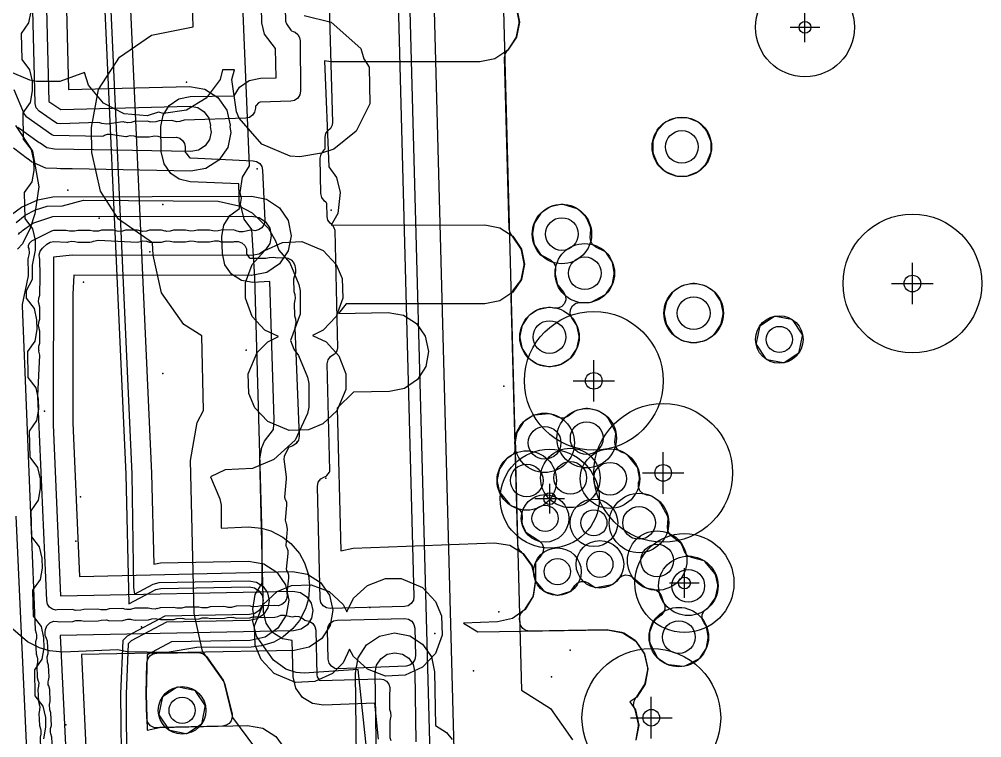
# Model space of a CAD drawing. Header units: metres. Extents: x 17722 to 17999, y 13535 to 15917.
# Drawn here: x 17825.21 to 17873.79, y 14953.08 to 14989.36 of the extents above; entities that cross this region are included whole.
import ezdxf

# ---------------------------------------------------------------- set-up
doc = ezdxf.new("R2010")
doc.units = ezdxf.units.M
for name, color, linetype in [('AI_GREENING_ALLOWED_ZONE', 4, 'Continuous'), ('AI_GREENING_EXCLUSIONS', 1, 'Continuous'), ('AI_GREENING_LAWN', 82, 'Continuous'), ('AI_GREENING_REJECTED', 6, 'Continuous'), ('AI_GREENING_SHRUBS', 92, 'Continuous'), ('AI_GREENING_TREES', 3, 'Continuous')]:
    doc.layers.add(name, color=color, linetype=linetype)

# ---------------------------------------------------------------- blocks, each defined once
blk = doc.blocks.new('AI_TREE')
for p, q in [((0, -0.3), (0, 0.3)), ((-0.3, 0), (0.3, 0))]:
    blk.add_line(p, q)
for radius in [1, 0.12]:
    blk.add_circle((0, 0), radius)
blk = doc.blocks.new('AI_SHRUB')
for radius in [1, 0.55]:
    blk.add_circle((0, 0), radius)

msp = doc.modelspace()

# ---------------------------------------------------------------- linework, layer by layer
at = {"layer": 'AI_GREENING_ALLOWED_ZONE'}
msp.add_lwpolyline([(17856.342, 14953.001), (17856.464, 14953.672), (17856.463, 14953.769), (17856.32, 14954.435), (17856.262, 14954.569), (17856.271, 14954.573), (17856.219, 14954.705), (17856.238, 14954.931), (17856.355, 14955.126), (17856.401, 14955.174), (17856.771, 14955.747), (17856.807, 14955.836), (17856.93, 14956.507), (17856.928, 14956.604), (17856.785, 14957.27), (17856.747, 14957.359), (17856.359, 14957.92), (17856.29, 14957.987), (17855.717, 14958.357), (17855.627, 14958.393), (17854.932, 14958.52), (17854.884, 14958.524), (17850.977, 14958.465), (17850.786, 14958.499), (17850.623, 14958.604), (17850.512, 14958.762), (17850.469, 14958.951), (17850.465, 14959.096), (17850.517, 14959.331), (17850.672, 14959.515), (17850.701, 14959.536), (17850.766, 14959.606), (17851.124, 14960.187), (17851.158, 14960.277), (17851.266, 14960.951), (17851.262, 14961.047), (17851.104, 14961.711), (17851.064, 14961.798), (17850.665, 14962.351), (17850.558, 14962.45), (17850.558, 14962.45), (17850.479, 14962.519), (17850.397, 14962.662), (17850.366, 14962.823), (17850.031, 14975.335), (17850.054, 14975.499), (17850.129, 14975.646), (17850.52, 14976.174), (17850.563, 14976.272), (17850.695, 14976.935), (17850.695, 14977.032), (17850.562, 14977.701), (17850.525, 14977.79), (17850.146, 14978.357), (17850.086, 14978.417), (17849.981, 14978.573), (17849.94, 14978.757), (17849.709, 14987.426), (17849.744, 14987.625), (17849.855, 14987.793), (17849.896, 14987.835), (17850.275, 14988.402), (17850.312, 14988.491), (17850.445, 14989.16), (17850.445, 14989.256), (17850.312, 14989.925)], dxfattribs=at)
msp.add_lwpolyline([(17831.656, 14956.87), (17831.697, 14957.055), (17831.804, 14957.211), (17831.962, 14957.317), (17832.147, 14957.356), (17834.24, 14957.394), (17834.475, 14957.34), (17834.658, 14957.182), (17835.501, 14955.984), (17835.577, 14955.815), (17835.949, 14954.292), (17835.96, 14954.114), (17835.908, 14953.944), (17835.801, 14953.803), (17835.65, 14953.709), (17835.476, 14953.673), (17832.313, 14953.595), (17832.269, 14953.59), (17832.247, 14953.586), (17832.031, 14953.589), (17831.836, 14953.684), (17831.7, 14953.852), (17831.647, 14954.062), (17831.614, 14955.291), (17831.614, 14955.318), (17831.656, 14956.87)], close=True, dxfattribs=at)
at = {"layer": 'AI_GREENING_EXCLUSIONS'}
for points in [[(17826.305, 15001.25), (17826.706, 14985.211), (17827.306, 14984.797), (17833.835, 14984.961), (17834.22, 14984.894), (17834.549, 14984.686), (17834.774, 14984.367), (17834.86, 14983.986), (17834.848, 14983.917), (17834.894, 14983.662), (17834.812, 14983.28), (17834.59, 14982.959), (17834.262, 14982.748), (17833.878, 14982.678), (17826.981, 14982.789), (17826.6, 14982.872), (17826.272, 14983.099), (17826.208, 14983.124), (17825.138, 14983.887)], [(17827.319, 15000.672), (17827.691, 14985.807), (17833.81, 14985.961), (17834.579, 14985.828), (17835.238, 14985.41), (17835.688, 14984.773), (17835.859, 14984.011), (17835.844, 14983.921), (17835.894, 14983.645), (17835.729, 14982.883), (17835.285, 14982.241), (17834.63, 14981.818), (17833.862, 14981.678), (17827.88, 14981.811), (17827.29, 14981.796), (17827.105, 14981.828), (17826.548, 14981.84), (17825.836, 14982.161), (17825.642, 14982.303), (17825.627, 14982.31), (17824.913, 14982.839)], [(17829.161, 14997.956), (17830.594, 14966.369), (17830.743, 14959.842), (17832.096, 14960.559), (17832.363, 14960.618), (17836.808, 14960.699), (17837.077, 14960.65), (17837.306, 14960.503), (17837.462, 14960.279), (17837.52, 14960.012), (17837.472, 14959.743), (17837.325, 14959.513), (17837.1, 14959.357), (17836.833, 14959.299), (17832.556, 14959.221), (17830.654, 14958.208), (17830.445, 14957.996), (17830.313, 14955.305), (17830.364, 14950.817)], [(17829.461, 14997.969), (17830.894, 14966.382), (17830.975, 14960.667), (17831.032, 14960.335), (17831.976, 14960.834), (17832.279, 14960.913), (17836.802, 14960.999), (17837.186, 14960.93), (17837.515, 14960.719), (17837.737, 14960.399), (17837.82, 14960.017), (17837.751, 14959.633), (17837.541, 14959.305), (17837.22, 14959.082), (17836.839, 14958.999), (17832.634, 14958.922), (17830.854, 14957.975), (17830.706, 14957.819), (17830.613, 14955.305), (17830.629, 14951.441)], [(17830.46, 14998.01), (17831.893, 14966.426), (17831.998, 14961.853), (17832.339, 14961.917), (17836.784, 14961.999), (17837.552, 14961.86), (17838.209, 14961.439), (17838.654, 14960.798), (17838.82, 14960.036), (17838.682, 14959.268), (17838.26, 14958.611), (17837.62, 14958.166), (17836.857, 14957.999), (17832.892, 14957.927), (17831.667, 14957.275), (17831.613, 14955.304), (17831.663, 14953.466), (17832.291, 14953.595), (17836.736, 14953.704), (17837.504, 14953.571), (17838.164, 14953.153), (17838.613, 14952.515)], [(17845.958, 14996.746), (17847.14, 14952.489)], [(17849.458, 14996.813), (17850.562, 14955.491), (17852.015, 14954.567), (17853.135, 14952.969)], [(17843.347, 14953.012), (17843.155, 14954.831), (17840.563, 14954.719), (17840.013, 14954.809), (17839.513, 14955.113), (17839.167, 14955.585), (17839.028, 14956.154), (17838.984, 14957.998), (17838.495, 14958.083), (17838, 14958.396), (17837.664, 14958.875), (17837.536, 14959.446), (17837.351, 14967.166), (17837.451, 14967.743), (17837.592, 14968.055), (17838.037, 14968.642), (17838.07, 14969.138), (17837.858, 14976.118), (17836.996, 14976.071), (17836.42, 14976.171), (17835.925, 14976.485), (17835.589, 14976.963), (17835.461, 14977.535), (17835.431, 14978.385), (17835.531, 14978.961), (17835.845, 14979.456), (17836.328, 14979.793), (17836.298, 14981.042), (17833.843, 14981.145), (17833.274, 14981.283), (17832.856, 14981.571), (17832.526, 14982.054), (17832.526, 14982.054), (17832.379, 14982.684), (17832.36, 14983.938), (17832.466, 14984.514), (17832.783, 14985.006), (17833.265, 14985.338), (17833.837, 14985.461), (17836.06, 14985.495), (17836.329, 14985.919), (17836.808, 14986.256), (17837.379, 14986.384), (17838.176, 14986.402), (17838.135, 14987.886), (17837.586, 14988.606), (17837.456, 14989.176), (17837.36, 14993.845)], [(17837.148, 14952.533), (17835.995, 14954.107), (17835.555, 14955.906), (17834.463, 14957.458), (17834.037, 14959.362), (17833.852, 14967.082), (17834.186, 14969.004), (17834.513, 14969.609), (17834.423, 14973.373), (17833.51, 14973.951), (17832.388, 14975.547), (17831.962, 14977.451), (17831.938, 14978.071), (17830.226, 14979.258), (17829.307, 14980.681), (17828.88, 14982.631), (17828.861, 14983.885), (17829.212, 14985.804), (17830.271, 14987.443), (17830.271, 14987.443), (17831.877, 14988.551), (17833.984, 14988.964), (17833.881, 14992.419)], [(17842.884, 14951.132), (17842.309, 14956.527), (17839.591, 14956.34), (17839.186, 14956.371), (17838.672, 14956.538), (17838.049, 14957.007), (17837.177, 14958.21), (17837.004, 14958.971), (17837.055, 14959.273), (17836.991, 14959.552), (17837.121, 14960.321), (17837.477, 14960.889), (17837.468, 14963.259), (17837.104, 14976.328), (17836.956, 14978.737), (17836.567, 14979.269), (17836.383, 14980.027), (17836.429, 14980.329), (17836.361, 14980.607), (17836.479, 14981.379), (17836.826, 14981.952), (17836.415, 14992.121)], [(17825.788, 14989.75), (17825.684, 14989.174), (17825.309, 14988.639), (17825.334, 14987.325), (17825.73, 14986.805), (17825.855, 14986.233), (17825.864, 14985.733), (17825.761, 14985.157), (17825.385, 14984.623), (17825.41, 14983.308), (17825.806, 14982.788), (17825.931, 14982.217), (17825.941, 14981.717), (17825.838, 14981.141), (17825.462, 14980.606), (17825.487, 14979.292), (17825.883, 14978.772), (17826.008, 14978.2), (17826.017, 14977.7), (17825.855, 14976.936), (17825.864, 14976.219), (17825.556, 14975.65), (17825.563, 14975.275), (17825.959, 14974.755), (17826.084, 14974.184), (17826.094, 14973.684), (17825.991, 14973.108), (17825.618, 14972.575), (17825.647, 14971.263), (17826.044, 14970.745), (17826.171, 14970.173), (17826.182, 14969.674), (17826.081, 14969.097), (17825.707, 14968.562), (17825.736, 14967.247), (17826.133, 14966.729), (17826.26, 14966.157), (17826.271, 14965.657), (17826.17, 14965.081), (17825.796, 14964.545), (17825.825, 14963.231), (17826.222, 14962.712), (17826.349, 14962.141), (17826.36, 14961.641), (17826.259, 14961.065), (17825.885, 14960.529), (17825.914, 14959.215), (17826.311, 14958.696), (17826.438, 14958.125), (17826.449, 14957.625), (17826.348, 14957.048), (17825.973, 14956.513), (17826.003, 14955.198), (17826.4, 14954.68), (17826.527, 14954.108), (17826.538, 14953.609), (17826.436, 14953.032)], [(17850.303, 14989.974), (17850.455, 14989.208), (17850.303, 14988.443), (17849.869, 14987.794), (17849.22, 14987.36), (17848.455, 14987.208), (17840.935, 14987.208), (17840.614, 14987.261), (17840.831, 14981.901), (17841.217, 14981.372), (17841.4, 14980.613), (17841.291, 14979.547), (17840.951, 14978.955), (17848.705, 14978.983), (17849.47, 14978.831), (17850.119, 14978.398), (17850.552, 14977.749), (17850.705, 14976.983), (17850.552, 14976.218), (17850.119, 14975.569), (17849.47, 14975.136), (17848.705, 14974.983), (17841.709, 14974.983), (17841.317, 14974.493), (17843.833, 14974.557), (17844.6, 14974.417), (17845.256, 14973.994), (17845.7, 14973.353), (17845.865, 14972.59), (17845.725, 14971.822), (17845.302, 14971.166), (17844.66, 14970.722), (17843.897, 14970.558), (17842.08, 14970.528), (17841.26, 14969.728), (17841.438, 14962.522), (17842.069, 14962.66), (17849.201, 14962.924), (17849.971, 14962.8), (17850.636, 14962.391), (17851.093, 14961.759), (17851.274, 14960.999), (17851.15, 14960.229), (17850.741, 14959.564), (17850.108, 14959.107), (17849.349, 14958.927), (17847.624, 14958.863), (17848.352, 14958.424), (17854.908, 14958.525), (17855.676, 14958.384), (17856.331, 14957.961), (17856.775, 14957.319), (17856.939, 14956.556), (17856.798, 14955.788), (17856.374, 14955.133), (17856.027, 14954.893), (17856.309, 14954.484), (17856.473, 14953.721), (17856.333, 14952.953)], [(17839.583, 14989.543), (17840.957, 14989.21), (17842.449, 14987.874), (17842.609, 14987.362), (17842.871, 14986.934), (17842.907, 14985.082), (17842.211, 14983.697), (17841.083, 14982.793), (17840.467, 14982.598), (17839.369, 14982.417), (17838.875, 14982.447), (17837.458, 14983.053), (17836.316, 14984.363), (17836.169, 14984.689), (17835.933, 14986.319), (17836.076, 14986.794), (17835.468, 14986.794), (17835.347, 14986.313), (17834.649, 14985.374), (17833.645, 14984.773), (17832.487, 14984.602), (17832.232, 14984.666), (17831.665, 14984.486), (17830.499, 14984.586), (17829.46, 14985.125), (17828.706, 14986.021), (17828.501, 14986.668), (17827.262, 14986.219), (17826.075, 14986.219), (17825.752, 14986.285), (17824.669, 14986.738)], [(17825.017, 14983.999), (17825.885, 14982.702), (17826.198, 14980.897), (17825.991, 14979.526), (17825.765, 14978.801), (17825.373, 14978.011), (17825.124, 14977.744)], [(17824.574, 14979.314), (17825.331, 14979.876), (17826.144, 14980.24), (17826.909, 14980.394), (17836.925, 14980.421), (17837.691, 14980.271), (17838.341, 14979.839), (17838.776, 14979.191), (17838.931, 14978.426), (17838.78, 14977.66), (17838.349, 14977.01), (17837.701, 14976.575), (17836.936, 14976.421), (17827.959, 14976.43), (17827.912, 14975.469), (17827.916, 14968.987), (17828.245, 14961.228), (17838.994, 14961.481), (17839.762, 14961.345), (17840.42, 14960.925), (17840.867, 14960.285), (17841.035, 14959.523), (17840.899, 14958.755), (17840.479, 14958.097), (17839.839, 14957.65), (17839.077, 14957.482), (17828.353, 14957.287), (17829.009, 14943.241)], [(17825.054, 14979.086), (17825.512, 14979.462), (17826.034, 14979.742), (17826.611, 14979.919), (17827.398, 14979.938), (17828.45, 14980.23), (17835.246, 14980.164), (17836.293, 14979.928), (17836.959, 14979.58), (17837.786, 14978.788), (17838.15, 14978.175), (17838.306, 14977.693), (17838.861, 14977.052), (17839.315, 14975.969), (17839.38, 14975.647), (17839.38, 14974.459), (17838.895, 14973.134), (17839.066, 14972.701), (17839.309, 14972.372), (17839.762, 14971.289), (17839.827, 14970.967), (17839.827, 14969.779), (17839.762, 14969.457), (17839.131, 14968.11), (17838.057, 14967.122), (17836.974, 14966.669), (17835.609, 14966.604), (17834.863, 14966.248), (17835.332, 14965.141), (17835.397, 14964.819), (17835.397, 14963.665), (17836.762, 14963.727), (17837.433, 14963.669), (17837.915, 14963.528), (17838.517, 14963.216), (17838.915, 14962.897), (17839.348, 14962.384), (17839.603, 14961.921), (17839.802, 14961.3), (17839.863, 14960.77), (17839.805, 14960.098), (17839.66, 14959.596), (17839.348, 14958.999), (17839.026, 14958.596), (17838.529, 14958.176), (17838.052, 14957.911), (17837.433, 14957.714), (17836.91, 14957.653), (17834.165, 14957.634), (17832.669, 14957.38), (17830.657, 14957.425), (17830.175, 14957.527), (17827.404, 14957.411), (17826.734, 14957.469), (17826.232, 14957.615), (17825.634, 14957.925), (17824.653, 14958.77)], [(17825.172, 14978.485), (17825.23, 14978.572), (17825.319, 14978.636), (17825.372, 14978.69), (17825.898, 14979.053), (17826.912, 14979.394), (17836.928, 14979.421), (17837.311, 14979.346), (17837.636, 14979.13), (17837.853, 14978.806), (17837.931, 14978.424), (17837.856, 14978.041), (17837.64, 14977.716), (17837.316, 14977.498), (17836.933, 14977.421), (17827.875, 14977.446), (17826.933, 14977.337), (17826.921, 14968.876), (17827.287, 14960.239), (17839.015, 14960.482), (17839.399, 14960.414), (17839.728, 14960.203), (17839.951, 14959.884), (17840.035, 14959.503), (17839.967, 14959.118), (17839.757, 14958.79), (17839.437, 14958.566), (17839.056, 14958.482), (17827.281, 14958.239), (17828.002, 14943.373)], [(17824.965, 14944.323), (17825.957, 14944.319), (17825.957, 14944.322), (17825.05, 14964.27)], [(17842.252, 14950.654), (17842.175, 14956.349), (17842.175, 14956.349), (17842.317, 14957.117), (17842.741, 14957.771), (17843.384, 14958.214), (17844.147, 14958.376), (17844.915, 14958.235), (17845.569, 14957.81), (17846.012, 14957.167), (17846.174, 14956.404), (17846.211, 14953.695), (17846.77, 14953.339), (17847.056, 14952.998)], [(17843.252, 14950.668), (17843.175, 14956.363), (17843.246, 14956.747), (17843.458, 14957.074), (17843.779, 14957.295), (17844.161, 14957.376), (17844.545, 14957.306), (17844.872, 14957.093), (17845.093, 14956.772), (17845.175, 14956.39), (17845.222, 14952.884)]]:
    msp.add_lwpolyline(points, dxfattribs=at)
for points in [[(17836.963, 14974.356), (17836.622, 14975.273), (17836.622, 14976.065), (17836.963, 14976.982), (17837.61, 14977.681), (17838.492, 14978.09), (17839.478, 14978.129), (17840.554, 14977.681), (17841.201, 14976.982), (17841.503, 14976.259), (17841.542, 14975.273), (17841.201, 14974.356), (17840.554, 14973.657), (17840.017, 14973.392), (17840.698, 14973.067), (17841.345, 14972.368), (17841.686, 14971.451), (17841.686, 14970.659), (17841.238, 14969.583), (17840.539, 14968.936), (17839.816, 14968.634), (17838.83, 14968.595), (17837.754, 14969.043), (17837.107, 14969.742), (17836.805, 14970.465), (17836.766, 14971.451), (17837.214, 14972.527), (17837.754, 14973.067), (17838.291, 14973.332), (17837.61, 14973.657), (17836.963, 14974.356)], [(17840.854, 14960.458), (17841.553, 14959.811), (17841.751, 14959.434), (17842.081, 14960.127), (17842.78, 14960.774), (17843.697, 14961.115), (17844.489, 14961.115), (17845.565, 14960.667), (17846.212, 14959.968), (17846.514, 14959.245), (17846.553, 14958.259), (17846.212, 14957.342), (17845.565, 14956.643), (17844.683, 14956.234), (17843.697, 14956.195), (17842.78, 14956.536), (17842.081, 14957.183), (17841.883, 14957.56), (17841.553, 14956.867), (17841.013, 14956.327), (17840.131, 14955.918), (17839.145, 14955.879), (17838.069, 14956.327), (17837.422, 14957.026), (17837.12, 14957.749), (17837.081, 14958.735), (17837.529, 14959.811), (17838.228, 14960.458), (17838.951, 14960.76), (17839.937, 14960.799), (17840.854, 14960.458)]]:
    msp.add_lwpolyline(points, close=True, dxfattribs=at)
at = {"layer": 'AI_GREENING_LAWN'}
for points in [[(17838.511, 14994.418), (17838.656, 14989.252), (17838.698, 14989.121), (17838.91, 14988.808), (17838.945, 14988.774), (17839.038, 14988.739), (17839.038, 14988.737), (17839.134, 14988.704), (17839.27, 14988.593), (17839.36, 14988.442), (17839.391, 14988.27), (17839.406, 14985.72), (17839.371, 14985.532), (17839.266, 14985.37), (17839.109, 14985.26), (17838.922, 14985.218), (17837.37, 14985.171), (17837.325, 14985.16), (17837.287, 14985.134), (17837.159, 14984.999), (17837.134, 14984.961), (17837.126, 14984.917), (17837.126, 14984.858), (17837.09, 14984.67), (17836.986, 14984.51), (17836.829, 14984.4), (17836.643, 14984.357), (17833.539, 14984.254), (17833.366, 14984.205), (17833.366, 14984.208), (17833.311, 14984.188), (17833.148, 14984.184), (17833.095, 14984.2), (17833.094, 14984.198), (17832.916, 14984.238), (17832.267, 14984.22), (17832.109, 14984.172), (17831.92, 14984.152), (17831.847, 14984.173), (17831.845, 14984.166), (17831.667, 14984.206), (17831.018, 14984.189), (17830.86, 14984.141), (17830.671, 14984.12), (17830.552, 14984.154), (17830.55, 14984.148), (17830.479, 14984.171), (17830.442, 14984.171), (17829.63, 14984.057), (17829.376, 14984.088), (17829.279, 14984.126), (17829.179, 14984.144), (17827.29, 14984.076), (17827.128, 14984.097), (17826.982, 14984.169), (17826.218, 14984.713), (17826.066, 14984.886), (17826.008, 14985.108), (17825.603, 15001.297)], [(17845.947, 14952.234), (17844.76, 14996.686)], [(17844.179, 14995.946), (17845.133, 14960.215), (17845.1, 14960.022), (17844.996, 14959.857), (17844.836, 14959.744), (17844.646, 14959.702), (17840.902, 14959.612), (17840.71, 14959.645), (17840.545, 14959.75), (17840.433, 14959.909), (17840.39, 14960.1), (17840.255, 14965.77), (17840.297, 14965.982), (17840.423, 14966.156), (17840.61, 14966.261), (17840.703, 14966.289), (17840.741, 14966.324), (17840.864, 14966.498), (17840.881, 14966.532), (17840.886, 14966.57), (17840.758, 14971.959), (17840.797, 14972.164), (17840.915, 14972.335), (17841.093, 14972.443), (17841.133, 14972.457), (17841.17, 14972.494), (17841.252, 14972.623), (17841.29, 14972.76), (17841.147, 14978.697), (17841.109, 14978.823), (17841.036, 14978.938), (17840.965, 14979.011), (17840.896, 14979.056), (17840.786, 14979.215), (17840.745, 14979.405), (17840.733, 14980.033), (17840.72, 14980.083), (17840.688, 14980.123), (17840.617, 14980.179), (17840.477, 14980.35), (17840.425, 14980.565), (17840.401, 14982.343), (17840.441, 14982.546), (17840.56, 14982.715), (17840.621, 14982.772), (17840.648, 14982.812), (17840.658, 14982.859), (17840.654, 14983.403), (17840.685, 14983.582), (17840.779, 14983.737), (17840.922, 14983.85), (17840.93, 14983.854), (17840.961, 14983.896), (17841.02, 14984.028), (17841.04, 14984.135), (17840.875, 14990.041)], [(17824.939, 14985.804), (17825.464, 14984.569), (17825.547, 14984.465), (17826.859, 14983.531), (17826.891, 14983.515), (17826.927, 14983.509), (17829.353, 14983.452), (17829.467, 14983.477), (17829.519, 14983.502), (17829.661, 14983.546), (17829.81, 14983.547), (17830.583, 14983.436), (17830.62, 14983.437), (17830.692, 14983.461), (17830.694, 14983.454), (17830.812, 14983.489), (17831.001, 14983.47), (17831.159, 14983.423), (17831.766, 14983.412), (17831.944, 14983.454), (17831.946, 14983.447), (17832.019, 14983.469), (17832.208, 14983.451), (17832.367, 14983.404), (17832.993, 14983.392), (17833.143, 14983.4), (17833.311, 14983.347), (17833.451, 14983.239), (17833.544, 14983.089), (17833.58, 14982.916), (17833.585, 14982.686), (17833.592, 14982.647), (17833.612, 14982.612), (17833.788, 14982.396), (17833.826, 14982.365), (17833.874, 14982.353), (17837.013, 14982.215), (17837.192, 14982.173), (17837.344, 14982.069), (17837.448, 14981.917), (17837.49, 14981.737), (17837.599, 14979.202), (17837.567, 14979.002), (17837.458, 14978.832), (17837.291, 14978.718), (17837.093, 14978.68), (17836.959, 14978.71), (17836.877, 14978.709), (17836.508, 14978.626), (17836.331, 14978.618), (17836.162, 14978.672), (17836.131, 14978.689), (17836.014, 14978.718), (17835.407, 14978.715), (17835.248, 14978.671), (17835.058, 14978.655), (17834.985, 14978.677), (17834.983, 14978.671), (17834.806, 14978.715), (17834.199, 14978.712), (17834.04, 14978.667), (17833.85, 14978.652), (17833.777, 14978.674), (17833.776, 14978.668), (17833.598, 14978.712), (17832.991, 14978.709), (17832.832, 14978.664), (17832.643, 14978.648), (17832.569, 14978.671), (17832.568, 14978.665), (17832.39, 14978.709), (17831.783, 14978.706), (17831.624, 14978.661), (17831.435, 14978.645), (17831.362, 14978.668), (17831.36, 14978.661), (17831.183, 14978.705), (17830.576, 14978.702), (17830.417, 14978.658), (17830.227, 14978.642), (17830.154, 14978.664), (17830.152, 14978.658), (17829.975, 14978.702), (17829.368, 14978.699), (17829.214, 14978.656), (17828.945, 14978.655), (17828.79, 14978.698), (17828.16, 14978.696), (17828.005, 14978.652), (17827.738, 14978.652), (17827.583, 14978.694), (17826.944, 14978.693), (17826.831, 14978.665), (17825.832, 14978.146), (17825.733, 14978.052), (17825.668, 14977.94), (17825.653, 14977.891), (17825.66, 14977.839), (17825.685, 14977.776), (17825.717, 14977.552), (17825.688, 14977.46), (17825.697, 14977.458), (17825.644, 14977.255), (17825.668, 14976.524), (17825.658, 14976.408), (17825.363, 14974.952), (17825.358, 14974.893), (17826.01, 14958.53), (17826.062, 14958.354), (17826.056, 14958.352), (17826.082, 14958.281), (17826.075, 14958.091), (17826.038, 14957.93), (17826.064, 14957.323), (17826.117, 14957.148), (17826.111, 14957.146), (17826.137, 14957.074), (17826.13, 14956.884), (17826.093, 14956.723), (17826.12, 14956.117), (17826.172, 14955.942), (17826.166, 14955.94), (17826.192, 14955.868), (17826.185, 14955.678), (17826.148, 14955.517), (17826.175, 14954.91), (17826.227, 14954.735), (17826.221, 14954.733), (17826.247, 14954.661), (17826.24, 14954.471), (17826.203, 14954.31), (17826.23, 14953.704), (17826.282, 14953.529), (17826.276, 14953.527), (17826.302, 14953.455), (17826.295, 14953.265), (17826.258, 14953.104), (17826.285, 14952.497)], [(17826.884, 14952.501), (17826.857, 14953.107), (17826.805, 14953.282), (17826.811, 14953.284), (17826.785, 14953.356), (17826.791, 14953.546), (17826.829, 14953.708), (17826.8, 14954.337), (17826.75, 14954.49), (17826.738, 14954.758), (17826.774, 14954.914), (17826.747, 14955.52), (17826.695, 14955.695), (17826.697, 14955.696), (17826.677, 14955.748), (17826.669, 14955.911), (17826.685, 14955.965), (17826.682, 14955.965), (17826.719, 14956.144), (17826.69, 14956.751), (17826.64, 14956.903), (17826.627, 14957.171), (17826.663, 14957.327), (17826.635, 14957.957), (17826.591, 14958.089), (17826.524, 14958.247), (17826.517, 14958.43), (17826.535, 14958.546), (17826.606, 14958.738), (17826.748, 14958.885), (17826.937, 14958.963), (17827.141, 14958.959), (17827.234, 14958.938), (17827.909, 14958.953), (17827.909, 14958.953), (17828.063, 14958.999), (17828.331, 14959.005), (17828.487, 14958.965), (17829.185, 14958.98), (17829.339, 14959.026), (17829.607, 14959.031), (17829.762, 14958.992), (17830.437, 14959.004), (17830.614, 14959.052), (17830.614, 14959.05), (17830.666, 14959.069), (17830.83, 14959.072), (17830.883, 14959.055), (17830.883, 14959.058), (17831.061, 14959.017), (17831.737, 14959.032), (17831.895, 14959.08), (17832.084, 14959.099), (17832.158, 14959.078), (17832.159, 14959.084), (17832.337, 14959.044), (17833.012, 14959.059), (17833.171, 14959.106), (17833.36, 14959.126), (17833.433, 14959.104), (17833.435, 14959.111), (17833.613, 14959.07), (17834.288, 14959.085), (17834.441, 14959.131), (17834.71, 14959.137), (17834.865, 14959.097), (17835.564, 14959.112), (17835.722, 14959.159), (17835.911, 14959.178), (17835.985, 14959.157), (17835.986, 14959.163), (17836.164, 14959.123), (17836.84, 14959.138), (17836.993, 14959.184), (17837.261, 14959.19), (17837.417, 14959.15), (17838.115, 14959.164), (17838.256, 14959.207), (17838.408, 14959.266), (17838.594, 14959.267), (17838.987, 14959.192), (17839.086, 14959.196), (17839.14, 14959.214), (17839.314, 14959.207), (17839.474, 14959.142), (17839.542, 14959.081), (17839.543, 14959.083), (17839.626, 14959.015), (17839.677, 14959.003), (17839.681, 14959.002), (17839.867, 14958.963), (17840.024, 14958.857), (17840.131, 14958.7), (17840.172, 14958.515), (17840.226, 14956.263), (17840.254, 14956.154), (17840.325, 14956.02), (17840.351, 14955.987), (17840.393, 14955.98), (17843.411, 14956.052), (17843.591, 14956.024), (17843.748, 14955.933), (17843.862, 14955.792), (17843.919, 14955.619), (17843.91, 14955.437), (17843.889, 14955.349), (17843.901, 14954.525), (17843.948, 14954.367), (17843.966, 14954.178), (17843.944, 14954.104), (17843.95, 14954.103), (17843.908, 14953.925), (17843.921, 14953.102), (17843.966, 14952.948)]]:
    msp.add_lwpolyline(points, dxfattribs=at)
for points in [[(17858.992, 14981.459), (17859.441, 14981.645), (17859.522, 14981.699), (17859.866, 14982.043), (17859.92, 14982.123), (17860.106, 14982.573), (17860.125, 14982.668), (17860.125, 14983.154), (17860.106, 14983.249), (17859.92, 14983.699), (17859.866, 14983.779), (17859.522, 14984.123), (17859.441, 14984.177), (17858.992, 14984.363), (17858.897, 14984.382), (17858.41, 14984.382), (17858.315, 14984.363), (17857.866, 14984.177), (17857.785, 14984.123), (17857.441, 14983.779), (17857.388, 14983.699), (17857.201, 14983.249), (17857.182, 14983.154), (17857.182, 14982.668), (17857.201, 14982.573), (17857.388, 14982.123), (17857.441, 14982.043), (17857.785, 14981.699), (17857.866, 14981.645), (17858.315, 14981.459), (17858.41, 14981.44), (17858.897, 14981.44), (17858.992, 14981.459)], [(17852.586, 14971.954), (17852.991, 14972.225), (17853.059, 14972.293), (17853.33, 14972.698), (17853.367, 14972.787), (17853.462, 14973.264), (17853.462, 14973.361), (17853.367, 14973.838), (17853.33, 14973.928), (17853.092, 14974.284), (17853.014, 14974.484), (17853.026, 14974.697), (17853.127, 14974.886), (17853.298, 14975.016), (17853.507, 14975.062), (17853.985, 14975.062), (17854.101, 14975.091), (17854.76, 14975.443), (17854.849, 14975.524), (17855.113, 14975.918), (17855.149, 14976.007), (17855.244, 14976.485), (17855.244, 14976.581), (17855.149, 14977.059), (17855.113, 14977.148), (17854.85, 14977.541), (17854.758, 14977.623), (17854.303, 14977.856), (17854.15, 14977.977), (17854.055, 14978.147), (17854.033, 14978.341), (17854.066, 14978.746), (17854.048, 14978.861), (17853.865, 14979.301), (17853.812, 14979.381), (17853.476, 14979.717), (17853.374, 14979.778), (17852.658, 14979.995), (17852.539, 14980.001), (17852.074, 14979.908), (17851.984, 14979.871), (17851.58, 14979.601), (17851.511, 14979.533), (17851.241, 14979.128), (17851.204, 14979.039), (17851.109, 14978.561), (17851.109, 14978.465), (17851.204, 14977.987), (17851.241, 14977.898), (17851.503, 14977.505), (17851.595, 14977.423), (17852.016, 14977.208), (17852.18, 14977.073), (17852.273, 14976.883), (17852.28, 14976.672), (17852.263, 14976.58), (17852.263, 14976.486), (17852.356, 14976.019), (17852.407, 14975.911), (17852.683, 14975.575), (17852.778, 14975.395), (17852.793, 14975.192), (17852.726, 14975.001), (17852.588, 14974.851), (17852.402, 14974.769), (17852.199, 14974.767), (17852.02, 14974.803), (17851.923, 14974.803), (17851.446, 14974.708), (17851.356, 14974.671), (17850.952, 14974.401), (17850.883, 14974.332), (17850.613, 14973.928), (17850.576, 14973.838), (17850.481, 14973.361), (17850.481, 14973.264), (17850.576, 14972.787), (17850.613, 14972.698), (17850.883, 14972.293), (17850.952, 14972.225), (17851.356, 14971.954), (17851.446, 14971.917), (17851.923, 14971.822), (17852.02, 14971.822), (17852.497, 14971.917), (17852.586, 14971.954)], [(17826.215, 14977.47), (17826.265, 14977.648), (17826.376, 14977.796), (17826.598, 14978.001), (17826.767, 14978.102), (17826.961, 14978.131), (17827.615, 14978.099), (17827.651, 14978.103), (17827.689, 14978.118), (17827.85, 14978.156), (17828.015, 14978.139), (17828.162, 14978.099), (17828.775, 14978.099), (17828.881, 14978.123), (17828.949, 14978.155), (17829.188, 14978.203), (17831.178, 14978.109), (17831.373, 14978.153), (17831.374, 14978.148), (17831.436, 14978.167), (17831.626, 14978.152), (17831.785, 14978.108), (17832.392, 14978.109), (17832.569, 14978.154), (17832.571, 14978.147), (17832.644, 14978.17), (17832.833, 14978.156), (17832.993, 14978.112), (17833.6, 14978.112), (17833.777, 14978.157), (17833.779, 14978.151), (17833.852, 14978.174), (17834.041, 14978.159), (17834.2, 14978.115), (17834.808, 14978.115), (17834.985, 14978.16), (17834.986, 14978.154), (17835.06, 14978.177), (17835.249, 14978.162), (17835.408, 14978.118), (17836.015, 14978.119), (17836.07, 14978.132), (17836.267, 14978.142), (17836.452, 14978.075), (17836.597, 14977.941), (17836.679, 14977.761), (17836.685, 14977.564), (17836.676, 14977.506), (17836.696, 14977.472), (17836.817, 14977.331), (17836.857, 14977.301), (17836.906, 14977.291), (17837.657, 14977.29), (17837.816, 14977.335), (17838.066, 14977.341), (17838.227, 14977.304), (17838.598, 14977.32), (17838.773, 14977.297), (17838.93, 14977.214), (17839.047, 14977.081), (17839.111, 14976.916), (17839.149, 14976.722), (17839.154, 14976.557), (17839.104, 14976.4), (17839.082, 14976.355), (17839.055, 14976.238), (17839.072, 14975.612), (17839.12, 14975.454), (17839.14, 14975.265), (17839.119, 14975.191), (17839.125, 14975.19), (17839.085, 14975.012), (17839.101, 14974.386), (17839.149, 14974.228), (17839.169, 14974.039), (17839.149, 14973.969), (17839.155, 14973.968), (17839.115, 14973.784), (17839.342, 14968.311), (17839.307, 14968.105), (17839.19, 14967.931), (17839.012, 14967.82), (17838.842, 14967.758), (17838.802, 14967.735), (17838.775, 14967.697), (17838.582, 14967.289), (17838.56, 14967.153), (17838.677, 14966.256), (17838.68, 14966.15), (17838.603, 14965.222), (17838.606, 14965.185), (17838.619, 14965.151), (17838.638, 14965.119), (17838.694, 14964.975), (17838.703, 14964.822), (17838.634, 14964.066), (17838.661, 14963.929), (17838.682, 14963.89), (17838.737, 14963.609), (17838.66, 14962.811), (17838.662, 14962.775), (17838.674, 14962.741), (17838.712, 14962.67), (17838.763, 14962.53), (17838.77, 14962.382), (17838.689, 14961.592), (17838.691, 14961.555), (17838.704, 14961.521), (17838.743, 14961.45), (17838.795, 14961.307), (17838.802, 14961.156), (17838.719, 14960.373), (17838.724, 14960.27), (17838.698, 14960.086), (17838.607, 14959.924), (17838.463, 14959.807), (17838.286, 14959.75), (17838.107, 14959.761), (17837.404, 14959.747), (17837.25, 14959.701), (17836.982, 14959.695), (17836.827, 14959.735), (17836.152, 14959.722), (17835.976, 14959.674), (17835.975, 14959.677), (17835.923, 14959.658), (17835.759, 14959.654), (17835.706, 14959.671), (17835.706, 14959.669), (17835.528, 14959.709), (17834.853, 14959.694), (17834.699, 14959.648), (17834.431, 14959.642), (17834.275, 14959.682), (17833.577, 14959.668), (17833.423, 14959.622), (17833.155, 14959.616), (17833, 14959.656), (17832.325, 14959.643), (17832.149, 14959.595), (17832.147, 14959.601), (17832.074, 14959.577), (17831.884, 14959.588), (17831.724, 14959.63), (17831.049, 14959.617), (17830.873, 14959.569), (17830.872, 14959.571), (17830.82, 14959.552), (17830.656, 14959.549), (17830.604, 14959.566), (17830.603, 14959.563), (17830.425, 14959.604), (17829.75, 14959.589), (17829.596, 14959.543), (17829.328, 14959.537), (17829.173, 14959.577), (17828.474, 14959.562), (17828.32, 14959.516), (17828.053, 14959.511), (17827.897, 14959.55), (17827.13, 14959.535), (17827.13, 14959.536), (17827.059, 14959.528), (17826.884, 14959.574), (17826.737, 14959.679), (17826.636, 14959.829), (17826.596, 14960.006), (17826.155, 14970.303), (17826.155, 14970.347), (17826.25, 14972.4), (17826.205, 14972.594), (17826.211, 14972.595), (17826.191, 14972.657), (17826.206, 14972.847), (17826.25, 14973.006), (17826.25, 14973.613), (17826.205, 14973.79), (17826.211, 14973.792), (17826.188, 14973.865), (17826.203, 14974.055), (17826.247, 14974.214), (17826.247, 14974.821), (17826.202, 14974.998), (17826.208, 14975), (17826.185, 14975.075), (17826.202, 14975.267), (17826.245, 14975.419), (17826.267, 14976.39), (17826.267, 14976.403), (17826.241, 14977.264), (17826.234, 14977.286), (17826.215, 14977.47)], [(17859.864, 14973.161), (17860.269, 14973.431), (17860.337, 14973.5), (17860.608, 14973.904), (17860.645, 14973.994), (17860.74, 14974.471), (17860.74, 14974.568), (17860.645, 14975.045), (17860.608, 14975.134), (17860.337, 14975.539), (17860.269, 14975.607), (17859.864, 14975.878), (17859.775, 14975.915), (17859.298, 14976.01), (17859.201, 14976.01), (17858.724, 14975.915), (17858.634, 14975.878), (17858.23, 14975.607), (17858.161, 14975.539), (17857.891, 14975.134), (17857.854, 14975.045), (17857.759, 14974.568), (17857.759, 14974.471), (17857.854, 14973.994), (17857.891, 14973.904), (17858.161, 14973.5), (17858.23, 14973.431), (17858.634, 14973.161), (17858.724, 14973.124), (17859.201, 14973.029), (17859.298, 14973.029), (17859.775, 14973.124), (17859.864, 14973.161)], [(17864.531, 14972.496), (17864.563, 14972.529), (17864.581, 14972.572), (17864.741, 14973.376), (17864.741, 14973.422), (17864.723, 14973.465), (17864.268, 14974.147), (17864.235, 14974.18), (17864.192, 14974.197), (17863.388, 14974.357), (17863.341, 14974.357), (17863.299, 14974.34), (17862.617, 14973.884), (17862.584, 14973.851), (17862.566, 14973.808), (17862.406, 14973.004), (17862.406, 14972.958), (17862.424, 14972.915), (17862.88, 14972.233), (17862.912, 14972.2), (17862.955, 14972.183), (17863.76, 14972.023), (17863.806, 14972.023), (17863.849, 14972.04), (17864.531, 14972.496)], [(17851.269, 14961.012), (17851.289, 14960.976), (17851.657, 14960.528), (17851.775, 14960.449), (17852.335, 14960.279), (17852.37, 14960.274), (17852.406, 14960.279), (17852.997, 14960.458), (17853.033, 14960.476), (17853.061, 14960.504), (17853.246, 14960.767), (17853.385, 14960.9), (17853.563, 14960.97), (17853.754, 14960.969), (17853.931, 14960.896), (17854.242, 14960.689), (17854.285, 14960.672), (17854.331, 14960.672), (17855.111, 14960.827), (17855.237, 14960.894), (17855.496, 14961.153), (17855.647, 14961.257), (17855.825, 14961.299), (17856.007, 14961.275), (17856.167, 14961.186), (17856.779, 14960.684), (17856.897, 14960.631), (17857.21, 14960.582), (17857.376, 14960.525), (17857.512, 14960.414), (17857.601, 14960.263), (17857.713, 14959.963), (17857.734, 14959.928), (17857.801, 14959.756), (17857.801, 14959.571), (17857.734, 14959.399), (17857.608, 14959.263), (17857.305, 14959.038), (17857.225, 14958.935), (17857.046, 14958.502), (17857.027, 14958.407), (17857.027, 14957.933), (17857.056, 14957.817), (17857.408, 14957.158), (17857.489, 14957.069), (17857.873, 14956.812), (17857.986, 14956.772), (17858.717, 14956.7), (17858.856, 14956.728), (17859.504, 14957.074), (17859.593, 14957.154), (17859.857, 14957.549), (17859.894, 14957.638), (17859.989, 14958.116), (17859.989, 14958.212), (17859.895, 14958.682), (17859.849, 14958.783), (17859.774, 14958.882), (17859.685, 14959.071), (17859.68, 14959.28), (17859.762, 14959.472), (17859.915, 14959.615), (17859.991, 14959.66), (17860.069, 14959.735), (17860.336, 14960.134), (17860.373, 14960.223), (17860.468, 14960.701), (17860.468, 14960.797), (17860.376, 14961.263), (17860.325, 14961.371), (17859.836, 14961.966), (17859.808, 14961.991), (17859.773, 14962.006), (17859.135, 14962.174), (17858.926, 14962.287), (17858.793, 14962.483), (17858.676, 14962.795), (17858.596, 14962.904), (17858.117, 14963.272), (17858.005, 14963.392), (17857.938, 14963.542), (17857.923, 14963.706), (17857.956, 14964.146), (17857.928, 14964.28), (17857.58, 14964.931), (17857.5, 14965.019), (17857.113, 14965.278), (17857.007, 14965.318), (17856.889, 14965.333), (17856.689, 14965.405), (17856.537, 14965.553), (17856.46, 14965.751), (17856.472, 14965.963), (17856.511, 14966.105), (17856.516, 14966.219), (17856.425, 14966.675), (17856.374, 14966.783), (17855.902, 14967.357), (17855.798, 14967.432), (17855.597, 14967.506), (17855.415, 14967.624), (17855.3, 14967.808), (17855.274, 14968.023), (17855.313, 14968.427), (17855.285, 14968.566), (17854.939, 14969.214), (17854.859, 14969.303), (17854.464, 14969.566), (17854.375, 14969.603), (17853.897, 14969.698), (17853.801, 14969.698), (17853.332, 14969.605), (17853.229, 14969.558), (17852.916, 14969.315), (17852.752, 14969.231), (17852.57, 14969.212), (17852.392, 14969.26), (17852.081, 14969.411), (17851.95, 14969.434), (17851.214, 14969.361), (17851.101, 14969.321), (17850.707, 14969.057), (17850.638, 14968.989), (17850.368, 14968.584), (17850.331, 14968.495), (17850.236, 14968.016), (17850.235, 14967.923), (17850.256, 14967.808), (17850.252, 14967.61), (17850.173, 14967.429), (17850.029, 14967.294), (17849.809, 14967.156), (17849.734, 14967.084), (17849.466, 14966.683), (17849.429, 14966.593), (17849.334, 14966.116), (17849.334, 14966.019), (17849.427, 14965.554), (17849.478, 14965.446), (17849.949, 14964.872), (17850.054, 14964.797), (17850.27, 14964.718), (17850.453, 14964.602), (17850.569, 14964.419), (17850.596, 14964.204), (17850.577, 14963.982), (17850.594, 14963.866), (17850.736, 14963.524), (17850.755, 14963.493), (17850.781, 14963.469), (17851.45, 14963.022), (17851.594, 14962.874), (17851.667, 14962.68), (17851.654, 14962.473), (17851.559, 14962.289), (17851.289, 14961.961), (17851.269, 14961.925), (17851.262, 14961.884), (17851.262, 14961.052), (17851.269, 14961.012)], [(17845.176, 14958.615), (17845.214, 14957.214), (17845.181, 14957.024), (17845.08, 14956.86), (17844.923, 14956.747), (17844.735, 14956.701), (17841.329, 14956.554), (17841.134, 14956.584), (17840.966, 14956.688), (17840.851, 14956.849), (17840.807, 14957.041), (17840.772, 14958.508), (17840.805, 14958.7), (17840.91, 14958.865), (17841.069, 14958.977), (17841.26, 14959.02), (17844.664, 14959.102), (17844.856, 14959.068), (17845.021, 14958.964), (17845.133, 14958.805), (17845.176, 14958.615)], [(17834.386, 14953.77), (17834.419, 14953.803), (17834.437, 14953.846), (17834.597, 14954.65), (17834.597, 14954.696), (17834.579, 14954.739), (17834.123, 14955.421), (17834.091, 14955.454), (17834.048, 14955.472), (17833.244, 14955.632), (17833.197, 14955.632), (17833.154, 14955.614), (17832.473, 14955.158), (17832.44, 14955.125), (17832.422, 14955.083), (17832.262, 14954.278), (17832.262, 14954.232), (17832.28, 14954.189), (17832.735, 14953.507), (17832.768, 14953.475), (17832.811, 14953.457), (17833.615, 14953.297), (17833.662, 14953.297), (17833.704, 14953.315), (17834.386, 14953.77)]]:
    msp.add_lwpolyline(points, close=True, dxfattribs=at)
at = {"layer": 'AI_GREENING_REJECTED'}
for p in [(17833.65, 14986.18), (17837.21, 14981.81), (17827.66, 14980.73), (17832.45, 14980.01), (17840.95, 14979.71), (17829.25, 14979.31), (17831.8, 14977.62), (17828.46, 14976.08), (17836.66, 14972.65), (17832.45, 14971.47), (17849.66, 14970.83), (17826.49, 14969.57), (17839.22, 14968.01), (17840.69, 14966.18), (17828.3, 14965.24), (17828.07, 14963.01), (17842.91, 14959.66), (17849.41, 14959.44), (17831.38, 14958.68), (17846.19, 14958.34), (17853.02, 14957.5), (17848.13, 14956.46), (17852.08, 14956.16), (17827.56, 14953.73)]:
    msp.add_point(p, dxfattribs=at)

# ---------------------------------------------------------------- block references
at = {"layer": 'AI_GREENING_SHRUBS'}
for p, xscale, yscale in [((17858.654, 14982.911), 1.5, 1.5), ((17852.599, 14978.513), 1.5, 1.5), ((17853.754, 14976.533), 1.5, 1.5), ((17859.249, 14974.519), 1.5, 1.5), ((17851.971, 14973.313), 1.5, 1.5), ((17863.574, 14973.19), 1.2, 1.2), ((17851.726, 14967.969), 1.5, 1.5), ((17853.849, 14968.208), 1.5, 1.5), ((17850.824, 14966.068), 1.5, 1.5), ((17853.023, 14966.2), 1.5, 1.5), ((17855.027, 14966.161), 1.5, 1.5), ((17851.748, 14964.156), 1.2, 1.2), ((17856.491, 14963.925), 1.5, 1.5), ((17854.214, 14963.933), 1.2, 1.2), ((17857.405, 14962.027), 1.5, 1.5), ((17854.517, 14961.839), 1.2, 1.2), ((17852.37, 14961.468), 1.2, 1.2), ((17858.978, 14960.749), 1.5, 1.5), ((17858.498, 14958.164), 1.5, 1.5), ((17833.429, 14954.464), 1.2, 1.2)]:
    msp.add_blockref('AI_SHRUB', p, dxfattribs=dict(at, xscale=xscale, yscale=yscale))
at = {"layer": 'AI_GREENING_TREES'}
for p, xscale, yscale in [((17864.868, 14988.948), 2.5, 2.5), ((17870.289, 14976.013), 3.5, 3.5), ((17854.209, 14971.1), 3.5, 3.5), ((17857.71, 14966.454), 3.5, 3.5), ((17851.984, 14965.153), 2.5, 2.5), ((17858.782, 14960.895), 2.5, 2.5), ((17857.112, 14954.094), 3.5, 3.5)]:
    msp.add_blockref('AI_TREE', p, dxfattribs=dict(at, xscale=xscale, yscale=yscale))

doc.saveas('drawing.dxf')
